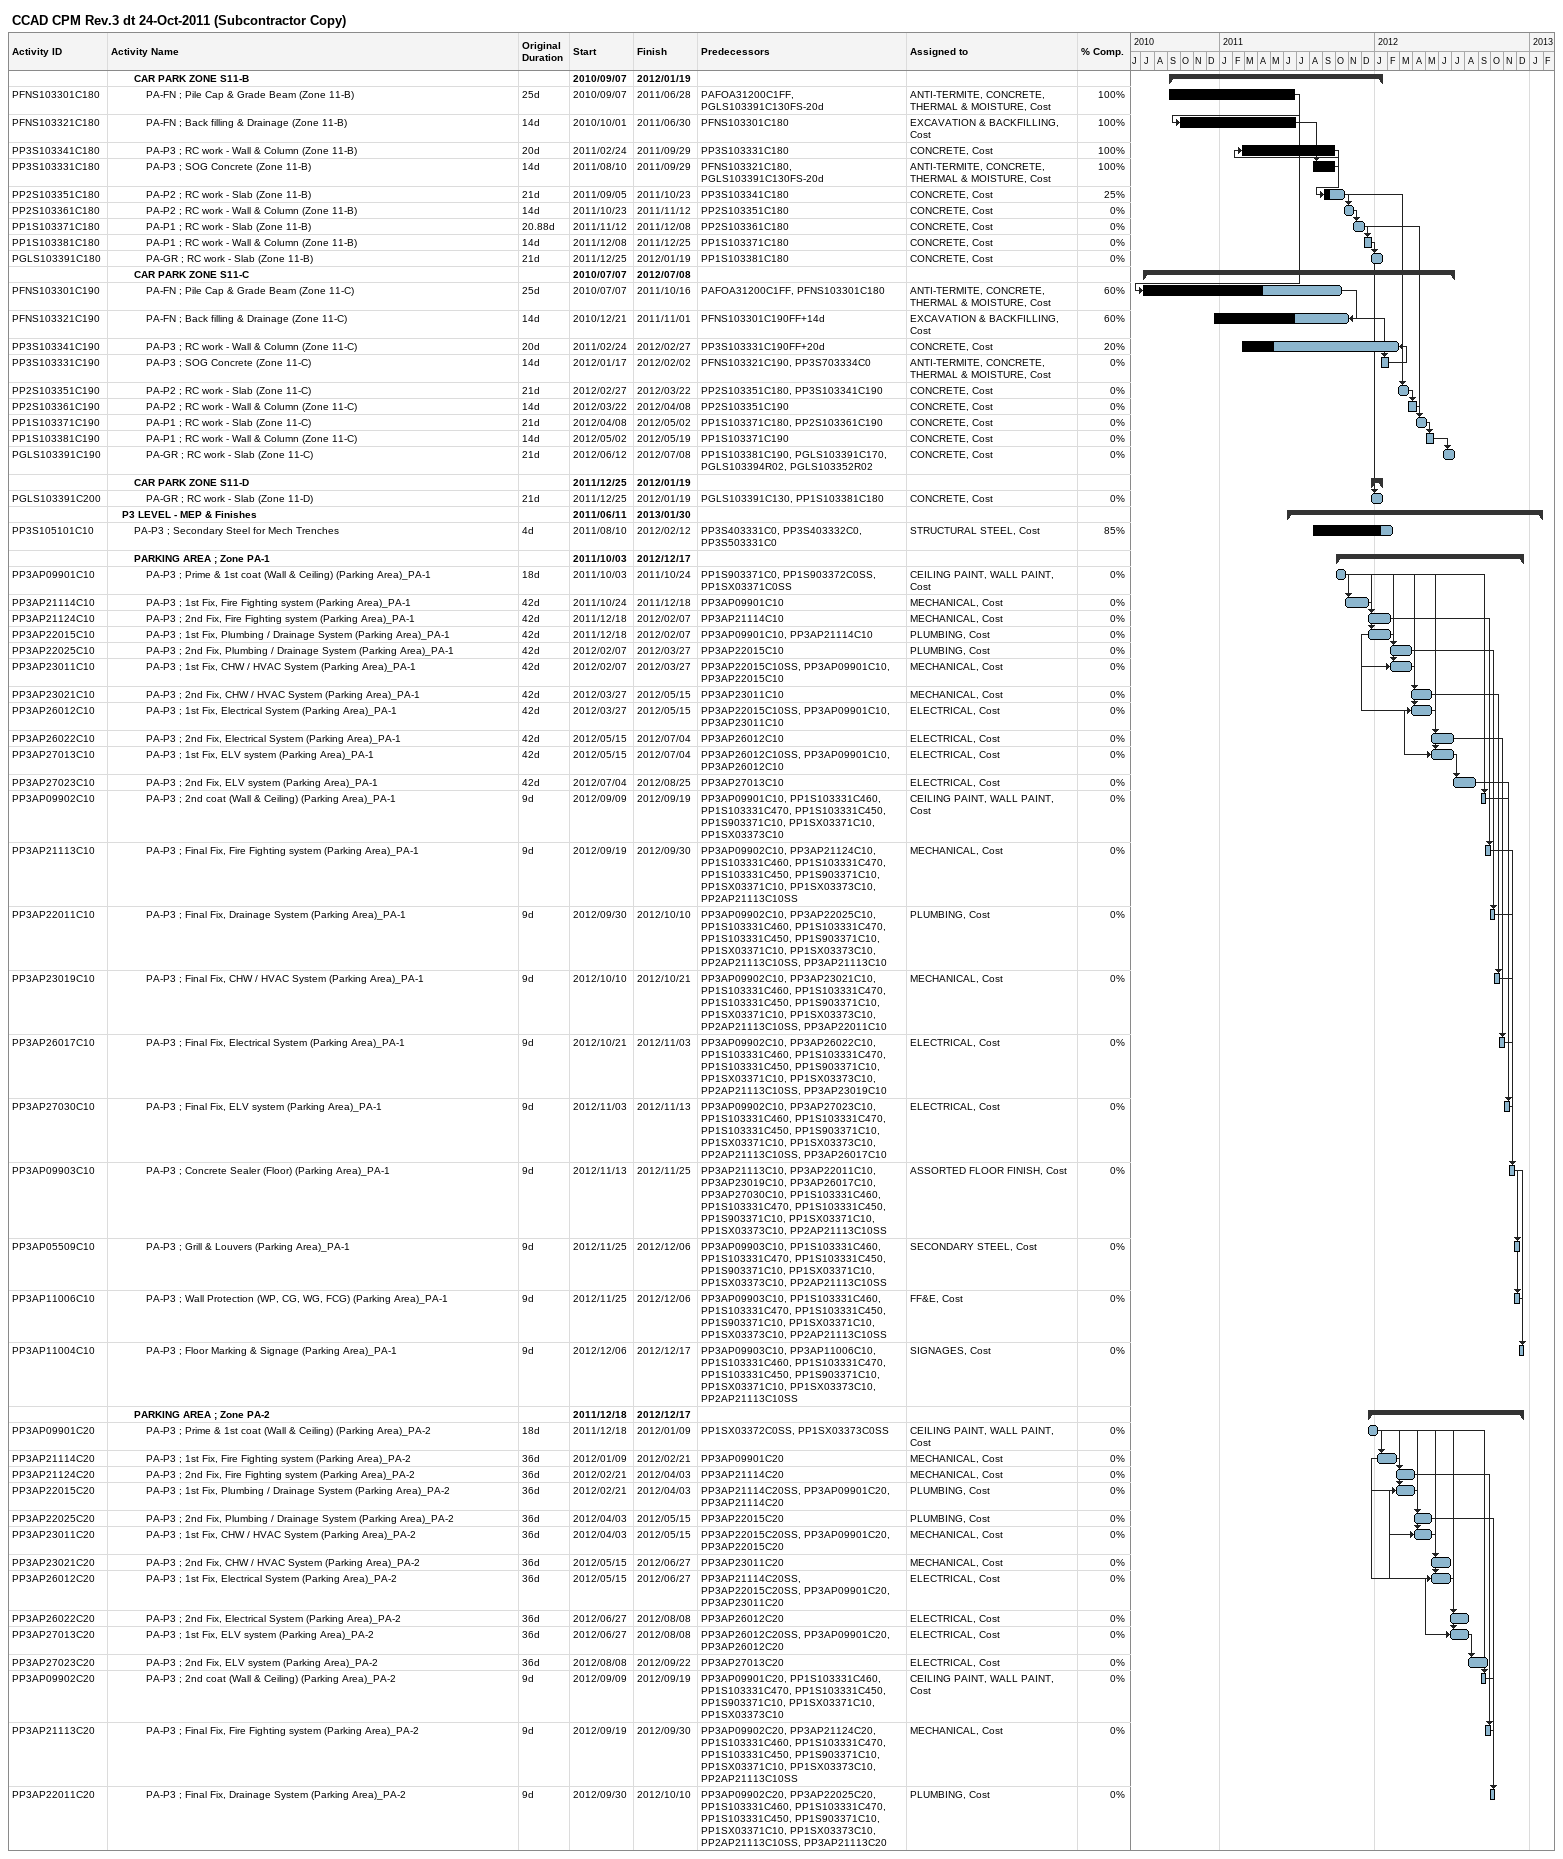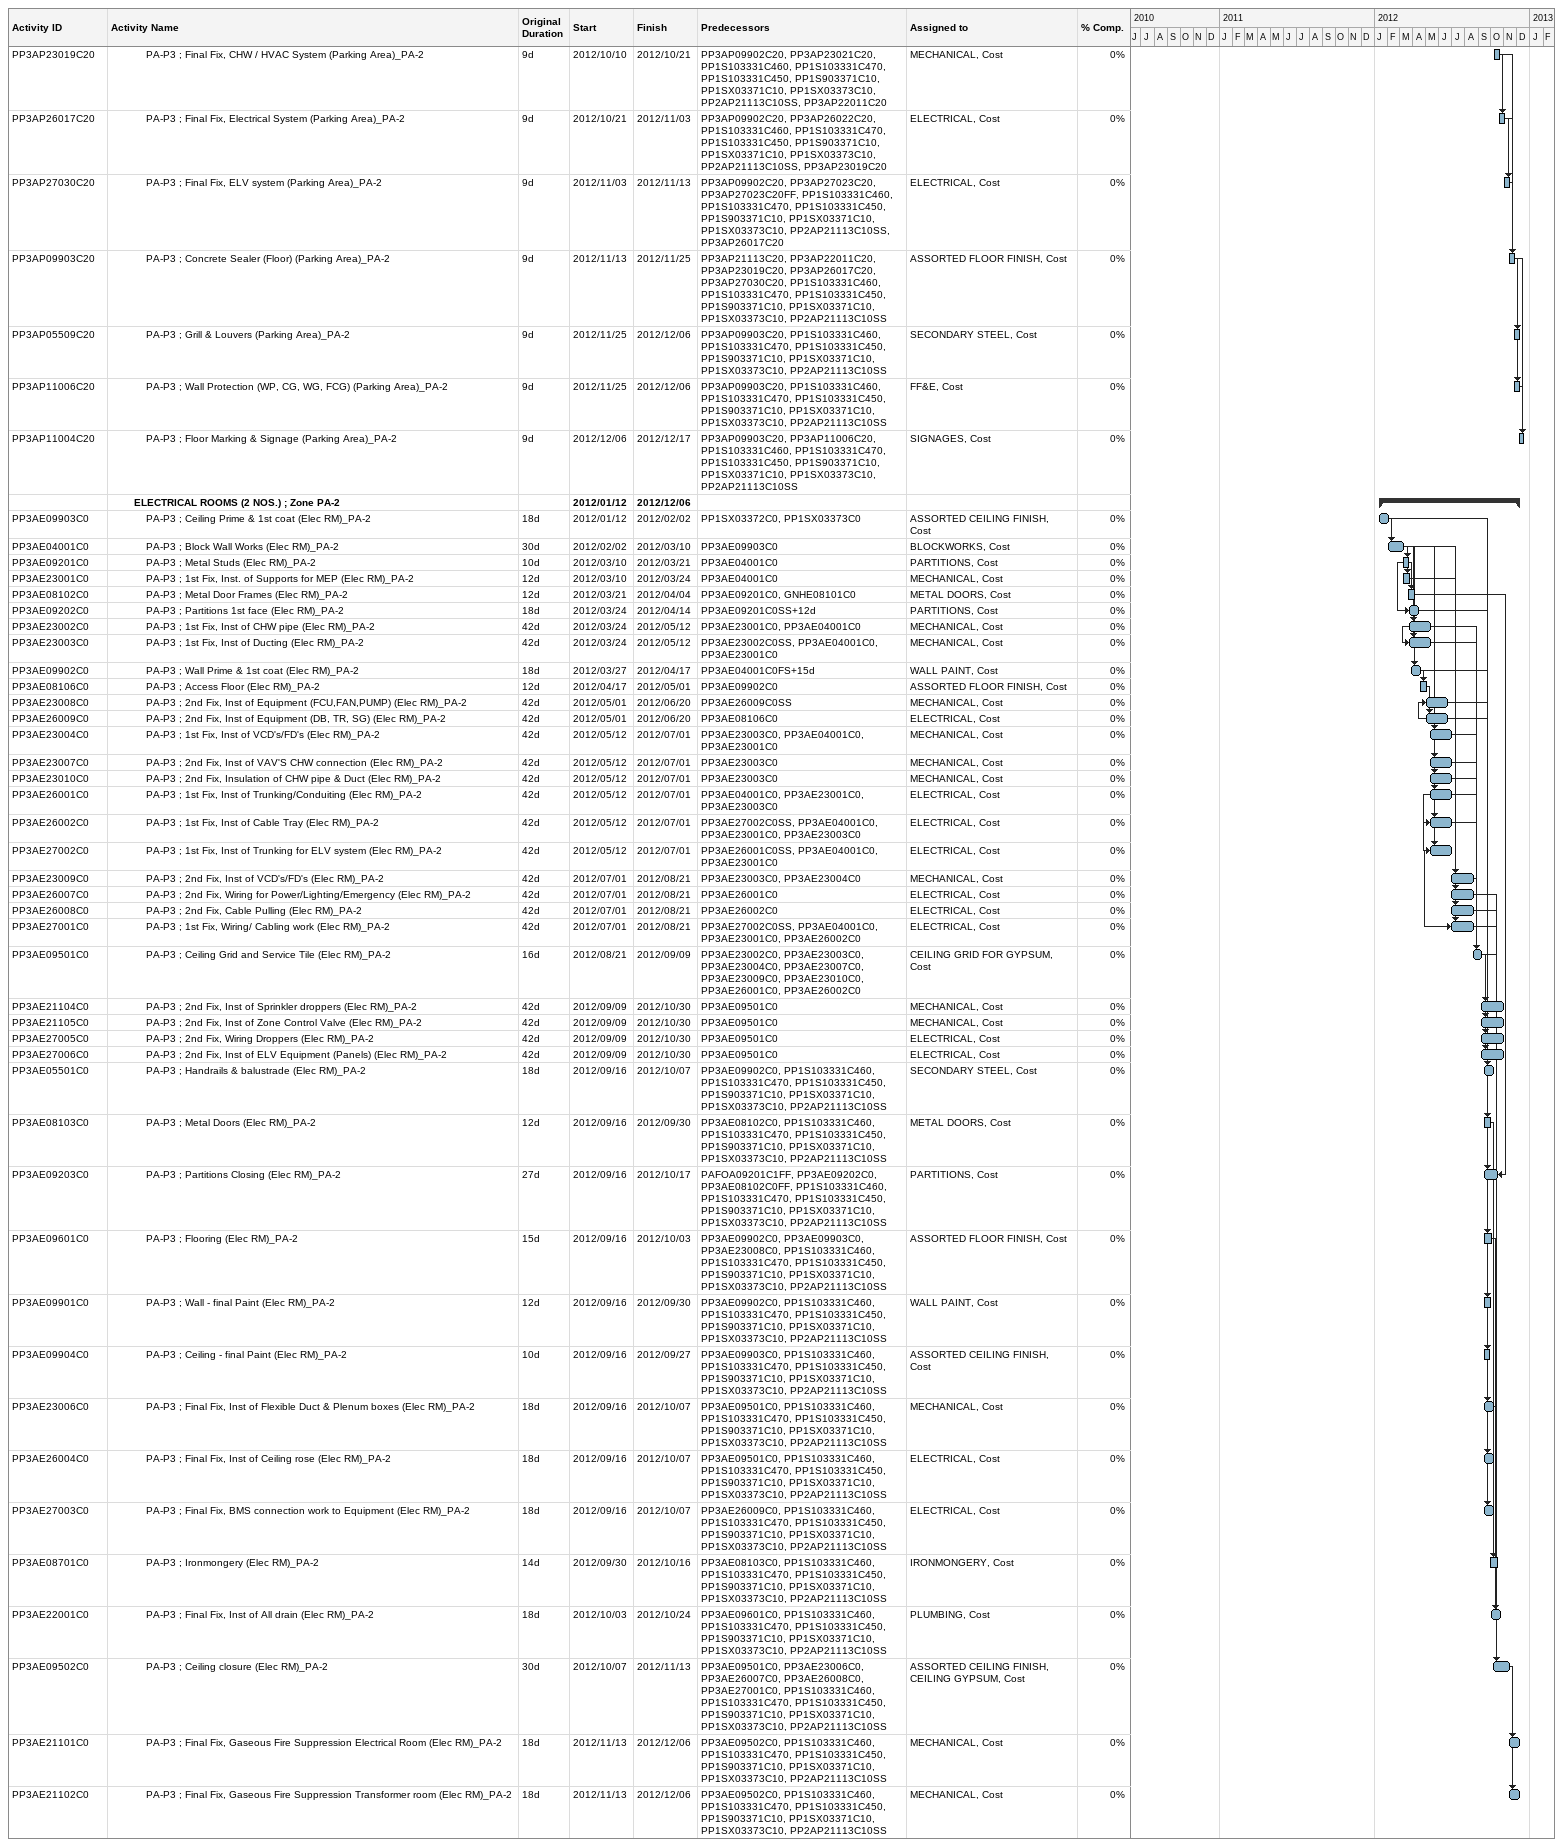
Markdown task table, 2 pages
CCAD CPM Rev.3 dt 24-Oct-2011 (Subcontractor Copy)

| ID | Level | Task | Original duration | Start | Finish | Predecessors | Resources | % complete |
|---|---|---|---|---|---|---|---|---|
|  | 3 | **CAR PARK ZONE S11-B** |  | 2010-09-07 | 2012-01-19 |  |  |  |
| PFNS103301C180 | 4 | PA-FN ; Pile Cap & Grade Beam (Zone 11-B) | 25d | 2010-09-07 | 2011-06-28 | PAFOA31200C1FF, PGLS103391C130FS-20d | ANTI-TERMITE, CONCRETE, THERMAL & MOISTURE, Cost | 100 |
| PFNS103321C180 | 4 | PA-FN ; Back filling & Drainage (Zone 11-B) | 14d | 2010-10-01 | 2011-06-30 | PFNS103301C180 | EXCAVATION & BACKFILLING, Cost | 100 |
| PP3S103341C180 | 4 | PA-P3 ; RC work - Wall & Column (Zone 11-B) | 20d | 2011-02-24 | 2011-09-29 | PP3S103331C180 | CONCRETE, Cost | 100 |
| PP3S103331C180 | 4 | PA-P3 ; SOG Concrete (Zone 11-B) | 14d | 2011-08-10 | 2011-09-29 | PFNS103321C180, PGLS103391C130FS-20d | ANTI-TERMITE, CONCRETE, THERMAL & MOISTURE, Cost | 100 |
| PP2S103351C180 | 4 | PA-P2 ; RC work - Slab (Zone 11-B) | 21d | 2011-09-05 | 2011-10-23 | PP3S103341C180 | CONCRETE, Cost | 25 |
| PP2S103361C180 | 4 | PA-P2 ; RC work - Wall & Column (Zone 11-B) | 14d | 2011-10-23 | 2011-11-12 | PP2S103351C180 | CONCRETE, Cost | 0 |
| PP1S103371C180 | 4 | PA-P1 ; RC work - Slab (Zone 11-B) | 20.88d | 2011-11-12 | 2011-12-08 | PP2S103361C180 | CONCRETE, Cost | 0 |
| PP1S103381C180 | 4 | PA-P1 ; RC work - Wall & Column (Zone 11-B) | 14d | 2011-12-08 | 2011-12-25 | PP1S103371C180 | CONCRETE, Cost | 0 |
| PGLS103391C180 | 4 | PA-GR ; RC work - Slab (Zone 11-B) | 21d | 2011-12-25 | 2012-01-19 | PP1S103381C180 | CONCRETE, Cost | 0 |
|  | 3 | **CAR PARK ZONE S11-C** |  | 2010-07-07 | 2012-07-08 |  |  |  |
| PFNS103301C190 | 4 | PA-FN ; Pile Cap & Grade Beam (Zone 11-C) | 25d | 2010-07-07 | 2011-10-16 | PAFOA31200C1FF, PFNS103301C180 | ANTI-TERMITE, CONCRETE, THERMAL & MOISTURE, Cost | 60 |
| PFNS103321C190 | 4 | PA-FN ; Back filling & Drainage (Zone 11-C) | 14d | 2010-12-21 | 2011-11-01 | PFNS103301C190FF+14d | EXCAVATION & BACKFILLING, Cost | 60 |
| PP3S103341C190 | 4 | PA-P3 ; RC work - Wall & Column (Zone 11-C) | 20d | 2011-02-24 | 2012-02-27 | PP3S103331C190FF+20d | CONCRETE, Cost | 20 |
| PP3S103331C190 | 4 | PA-P3 ; SOG Concrete (Zone 11-C) | 14d | 2012-01-17 | 2012-02-02 | PFNS103321C190, PP3S703334C0 | ANTI-TERMITE, CONCRETE, THERMAL & MOISTURE, Cost | 0 |
| PP2S103351C190 | 4 | PA-P2 ; RC work - Slab (Zone 11-C) | 21d | 2012-02-27 | 2012-03-22 | PP2S103351C180, PP3S103341C190 | CONCRETE, Cost | 0 |
| PP2S103361C190 | 4 | PA-P2 ; RC work - Wall & Column (Zone 11-C) | 14d | 2012-03-22 | 2012-04-08 | PP2S103351C190 | CONCRETE, Cost | 0 |
| PP1S103371C190 | 4 | PA-P1 ; RC work - Slab (Zone 11-C) | 21d | 2012-04-08 | 2012-05-02 | PP1S103371C180, PP2S103361C190 | CONCRETE, Cost | 0 |
| PP1S103381C190 | 4 | PA-P1 ; RC work - Wall & Column (Zone 11-C) | 14d | 2012-05-02 | 2012-05-19 | PP1S103371C190 | CONCRETE, Cost | 0 |
| PGLS103391C190 | 4 | PA-GR ; RC work - Slab (Zone 11-C) | 21d | 2012-06-12 | 2012-07-08 | PP1S103381C190, PGLS103391C170, PGLS103394R02, PGLS103352R02 | CONCRETE, Cost | 0 |
|  | 3 | **CAR PARK ZONE S11-D** |  | 2011-12-25 | 2012-01-19 |  |  |  |
| PGLS103391C200 | 4 | PA-GR ; RC work - Slab (Zone 11-D) | 21d | 2011-12-25 | 2012-01-19 | PGLS103391C130, PP1S103381C180 | CONCRETE, Cost | 0 |
|  | 2 | **P3 LEVEL - MEP & Finishes** |  | 2011-06-11 | 2013-01-30 |  |  |  |
| PP3S105101C10 | 3 | PA-P3 ; Secondary Steel for Mech Trenches | 4d | 2011-08-10 | 2012-02-12 | PP3S403331C0, PP3S403332C0, PP3S503331C0 | STRUCTURAL STEEL, Cost | 85 |
|  | 3 | **PARKING AREA ; Zone PA-1** |  | 2011-10-03 | 2012-12-17 |  |  |  |
| PP3AP09901C10 | 4 | PA-P3 ; Prime & 1st coat (Wall & Ceiling) (Parking Area)_PA-1 | 18d | 2011-10-03 | 2011-10-24 | PP1S903371C0, PP1S903372C0SS, PP1SX03371C0SS | CEILING PAINT, WALL PAINT, Cost | 0 |
| PP3AP21114C10 | 4 | PA-P3 ; 1st Fix, Fire Fighting system (Parking Area)_PA-1 | 42d | 2011-10-24 | 2011-12-18 | PP3AP09901C10 | MECHANICAL, Cost | 0 |
| PP3AP21124C10 | 4 | PA-P3 ; 2nd Fix, Fire Fighting system (Parking Area)_PA-1 | 42d | 2011-12-18 | 2012-02-07 | PP3AP21114C10 | MECHANICAL, Cost | 0 |
| PP3AP22015C10 | 4 | PA-P3 ; 1st Fix, Plumbing / Drainage System (Parking Area)_PA-1 | 42d | 2011-12-18 | 2012-02-07 | PP3AP09901C10, PP3AP21114C10 | PLUMBING, Cost | 0 |
| PP3AP22025C10 | 4 | PA-P3 ; 2nd Fix, Plumbing / Drainage System (Parking Area)_PA-1 | 42d | 2012-02-07 | 2012-03-27 | PP3AP22015C10 | PLUMBING, Cost | 0 |
| PP3AP23011C10 | 4 | PA-P3 ; 1st Fix, CHW / HVAC System (Parking Area)_PA-1 | 42d | 2012-02-07 | 2012-03-27 | PP3AP22015C10SS, PP3AP09901C10, PP3AP22015C10 | MECHANICAL, Cost | 0 |
| PP3AP23021C10 | 4 | PA-P3 ; 2nd Fix, CHW / HVAC System (Parking Area)_PA-1 | 42d | 2012-03-27 | 2012-05-15 | PP3AP23011C10 | MECHANICAL, Cost | 0 |
| PP3AP26012C10 | 4 | PA-P3 ; 1st Fix, Electrical System (Parking Area)_PA-1 | 42d | 2012-03-27 | 2012-05-15 | PP3AP22015C10SS, PP3AP09901C10, PP3AP23011C10 | ELECTRICAL, Cost | 0 |
| PP3AP26022C10 | 4 | PA-P3 ; 2nd Fix, Electrical System (Parking Area)_PA-1 | 42d | 2012-05-15 | 2012-07-04 | PP3AP26012C10 | ELECTRICAL, Cost | 0 |
| PP3AP27013C10 | 4 | PA-P3 ; 1st Fix, ELV system (Parking Area)_PA-1 | 42d | 2012-05-15 | 2012-07-04 | PP3AP26012C10SS, PP3AP09901C10, PP3AP26012C10 | ELECTRICAL, Cost | 0 |
| PP3AP27023C10 | 4 | PA-P3 ; 2nd Fix, ELV system (Parking Area)_PA-1 | 42d | 2012-07-04 | 2012-08-25 | PP3AP27013C10 | ELECTRICAL, Cost | 0 |
| PP3AP09902C10 | 4 | PA-P3 ; 2nd coat (Wall & Ceiling) (Parking Area)_PA-1 | 9d | 2012-09-09 | 2012-09-19 | PP3AP09901C10, PP1S103331C460, PP1S103331C470, PP1S103331C450, PP1S903371C10, PP1SX03371C10, PP1SX03373C10 | CEILING PAINT, WALL PAINT, Cost | 0 |
| PP3AP21113C10 | 4 | PA-P3 ; Final Fix, Fire Fighting system (Parking Area)_PA-1 | 9d | 2012-09-19 | 2012-09-30 | PP3AP09902C10, PP3AP21124C10, PP1S103331C460, PP1S103331C470, PP1S103331C450, PP1S903371C10, PP1SX03371C10, PP1SX03373C10, PP2AP21113C10SS | MECHANICAL, Cost | 0 |
| PP3AP22011C10 | 4 | PA-P3 ; Final Fix, Drainage System (Parking Area)_PA-1 | 9d | 2012-09-30 | 2012-10-10 | PP3AP09902C10, PP3AP22025C10, PP1S103331C460, PP1S103331C470, PP1S103331C450, PP1S903371C10, PP1SX03371C10, PP1SX03373C10, PP2AP21113C10SS, PP3AP21113C10 | PLUMBING, Cost | 0 |
| PP3AP23019C10 | 4 | PA-P3 ; Final Fix, CHW / HVAC System (Parking Area)_PA-1 | 9d | 2012-10-10 | 2012-10-21 | PP3AP09902C10, PP3AP23021C10, PP1S103331C460, PP1S103331C470, PP1S103331C450, PP1S903371C10, PP1SX03371C10, PP1SX03373C10, PP2AP21113C10SS, PP3AP22011C10 | MECHANICAL, Cost | 0 |
| PP3AP26017C10 | 4 | PA-P3 ; Final Fix, Electrical System (Parking Area)_PA-1 | 9d | 2012-10-21 | 2012-11-03 | PP3AP09902C10, PP3AP26022C10, PP1S103331C460, PP1S103331C470, PP1S103331C450, PP1S903371C10, PP1SX03371C10, PP1SX03373C10, PP2AP21113C10SS, PP3AP23019C10 | ELECTRICAL, Cost | 0 |
| PP3AP27030C10 | 4 | PA-P3 ; Final Fix, ELV system (Parking Area)_PA-1 | 9d | 2012-11-03 | 2012-11-13 | PP3AP09902C10, PP3AP27023C10, PP1S103331C460, PP1S103331C470, PP1S103331C450, PP1S903371C10, PP1SX03371C10, PP1SX03373C10, PP2AP21113C10SS, PP3AP26017C10 | ELECTRICAL, Cost | 0 |
| PP3AP09903C10 | 4 | PA-P3 ; Concrete Sealer (Floor) (Parking Area)_PA-1 | 9d | 2012-11-13 | 2012-11-25 | PP3AP21113C10, PP3AP22011C10, PP3AP23019C10, PP3AP26017C10, PP3AP27030C10, PP1S103331C460, PP1S103331C470, PP1S103331C450, PP1S903371C10, PP1SX03371C10, PP1SX03373C10, PP2AP21113C10SS | ASSORTED FLOOR FINISH, Cost | 0 |
| PP3AP05509C10 | 4 | PA-P3 ; Grill & Louvers (Parking Area)_PA-1 | 9d | 2012-11-25 | 2012-12-06 | PP3AP09903C10, PP1S103331C460, PP1S103331C470, PP1S103331C450, PP1S903371C10, PP1SX03371C10, PP1SX03373C10, PP2AP21113C10SS | SECONDARY STEEL, Cost | 0 |
| PP3AP11006C10 | 4 | PA-P3 ; Wall Protection (WP, CG, WG, FCG) (Parking Area)_PA-1 | 9d | 2012-11-25 | 2012-12-06 | PP3AP09903C10, PP1S103331C460, PP1S103331C470, PP1S103331C450, PP1S903371C10, PP1SX03371C10, PP1SX03373C10, PP2AP21113C10SS | FF&E, Cost | 0 |
| PP3AP11004C10 | 4 | PA-P3 ; Floor Marking & Signage (Parking Area)_PA-1 | 9d | 2012-12-06 | 2012-12-17 | PP3AP09903C10, PP3AP11006C10, PP1S103331C460, PP1S103331C470, PP1S103331C450, PP1S903371C10, PP1SX03371C10, PP1SX03373C10, PP2AP21113C10SS | SIGNAGES, Cost | 0 |
|  | 3 | **PARKING AREA ; Zone PA-2** |  | 2011-12-18 | 2012-12-17 |  |  |  |
| PP3AP09901C20 | 4 | PA-P3 ; Prime & 1st coat (Wall & Ceiling) (Parking Area)_PA-2 | 18d | 2011-12-18 | 2012-01-09 | PP1SX03372C0SS, PP1SX03373C0SS | CEILING PAINT, WALL PAINT, Cost | 0 |
| PP3AP21114C20 | 4 | PA-P3 ; 1st Fix, Fire Fighting system (Parking Area)_PA-2 | 36d | 2012-01-09 | 2012-02-21 | PP3AP09901C20 | MECHANICAL, Cost | 0 |
| PP3AP21124C20 | 4 | PA-P3 ; 2nd Fix, Fire Fighting system (Parking Area)_PA-2 | 36d | 2012-02-21 | 2012-04-03 | PP3AP21114C20 | MECHANICAL, Cost | 0 |
| PP3AP22015C20 | 4 | PA-P3 ; 1st Fix, Plumbing / Drainage System (Parking Area)_PA-2 | 36d | 2012-02-21 | 2012-04-03 | PP3AP21114C20SS, PP3AP09901C20, PP3AP21114C20 | PLUMBING, Cost | 0 |
| PP3AP22025C20 | 4 | PA-P3 ; 2nd Fix, Plumbing / Drainage System (Parking Area)_PA-2 | 36d | 2012-04-03 | 2012-05-15 | PP3AP22015C20 | PLUMBING, Cost | 0 |
| PP3AP23011C20 | 4 | PA-P3 ; 1st Fix, CHW / HVAC System (Parking Area)_PA-2 | 36d | 2012-04-03 | 2012-05-15 | PP3AP22015C20SS, PP3AP09901C20, PP3AP22015C20 | MECHANICAL, Cost | 0 |
| PP3AP23021C20 | 4 | PA-P3 ; 2nd Fix, CHW / HVAC System (Parking Area)_PA-2 | 36d | 2012-05-15 | 2012-06-27 | PP3AP23011C20 | MECHANICAL, Cost | 0 |
| PP3AP26012C20 | 4 | PA-P3 ; 1st Fix, Electrical System (Parking Area)_PA-2 | 36d | 2012-05-15 | 2012-06-27 | PP3AP21114C20SS, PP3AP22015C20SS, PP3AP09901C20, PP3AP23011C20 | ELECTRICAL, Cost | 0 |
| PP3AP26022C20 | 4 | PA-P3 ; 2nd Fix, Electrical System (Parking Area)_PA-2 | 36d | 2012-06-27 | 2012-08-08 | PP3AP26012C20 | ELECTRICAL, Cost | 0 |
| PP3AP27013C20 | 4 | PA-P3 ; 1st Fix, ELV system (Parking Area)_PA-2 | 36d | 2012-06-27 | 2012-08-08 | PP3AP26012C20SS, PP3AP09901C20, PP3AP26012C20 | ELECTRICAL, Cost | 0 |
| PP3AP27023C20 | 4 | PA-P3 ; 2nd Fix, ELV system (Parking Area)_PA-2 | 36d | 2012-08-08 | 2012-09-22 | PP3AP27013C20 | ELECTRICAL, Cost | 0 |
| PP3AP09902C20 | 4 | PA-P3 ; 2nd coat (Wall & Ceiling) (Parking Area)_PA-2 | 9d | 2012-09-09 | 2012-09-19 | PP3AP09901C20, PP1S103331C460, PP1S103331C470, PP1S103331C450, PP1S903371C10, PP1SX03371C10, PP1SX03373C10 | CEILING PAINT, WALL PAINT, Cost | 0 |
| PP3AP21113C20 | 4 | PA-P3 ; Final Fix, Fire Fighting system (Parking Area)_PA-2 | 9d | 2012-09-19 | 2012-09-30 | PP3AP09902C20, PP3AP21124C20, PP1S103331C460, PP1S103331C470, PP1S103331C450, PP1S903371C10, PP1SX03371C10, PP1SX03373C10, PP2AP21113C10SS | MECHANICAL, Cost | 0 |
| PP3AP22011C20 | 4 | PA-P3 ; Final Fix, Drainage System (Parking Area)_PA-2 | 9d | 2012-09-30 | 2012-10-10 | PP3AP09902C20, PP3AP22025C20, PP1S103331C460, PP1S103331C470, PP1S103331C450, PP1S903371C10, PP1SX03371C10, PP1SX03373C10, PP2AP21113C10SS, PP3AP21113C20 | PLUMBING, Cost | 0 |
| PP3AP23019C20 | 4 | PA-P3 ; Final Fix, CHW / HVAC System (Parking Area)_PA-2 | 9d | 2012-10-10 | 2012-10-21 | PP3AP09902C20, PP3AP23021C20, PP1S103331C460, PP1S103331C470, PP1S103331C450, PP1S903371C10, PP1SX03371C10, PP1SX03373C10, PP2AP21113C10SS, PP3AP22011C20 | MECHANICAL, Cost | 0 |
| PP3AP26017C20 | 4 | PA-P3 ; Final Fix, Electrical System (Parking Area)_PA-2 | 9d | 2012-10-21 | 2012-11-03 | PP3AP09902C20, PP3AP26022C20, PP1S103331C460, PP1S103331C470, PP1S103331C450, PP1S903371C10, PP1SX03371C10, PP1SX03373C10, PP2AP21113C10SS, PP3AP23019C20 | ELECTRICAL, Cost | 0 |
| PP3AP27030C20 | 4 | PA-P3 ; Final Fix, ELV system (Parking Area)_PA-2 | 9d | 2012-11-03 | 2012-11-13 | PP3AP09902C20, PP3AP27023C20, PP3AP27023C20FF, PP1S103331C460, PP1S103331C470, PP1S103331C450, PP1S903371C10, PP1SX03371C10, PP1SX03373C10, PP2AP21113C10SS, PP3AP26017C20 | ELECTRICAL, Cost | 0 |
| PP3AP09903C20 | 4 | PA-P3 ; Concrete Sealer (Floor) (Parking Area)_PA-2 | 9d | 2012-11-13 | 2012-11-25 | PP3AP21113C20, PP3AP22011C20, PP3AP23019C20, PP3AP26017C20, PP3AP27030C20, PP1S103331C460, PP1S103331C470, PP1S103331C450, PP1S903371C10, PP1SX03371C10, PP1SX03373C10, PP2AP21113C10SS | ASSORTED FLOOR FINISH, Cost | 0 |
| PP3AP05509C20 | 4 | PA-P3 ; Grill & Louvers (Parking Area)_PA-2 | 9d | 2012-11-25 | 2012-12-06 | PP3AP09903C20, PP1S103331C460, PP1S103331C470, PP1S103331C450, PP1S903371C10, PP1SX03371C10, PP1SX03373C10, PP2AP21113C10SS | SECONDARY STEEL, Cost | 0 |
| PP3AP11006C20 | 4 | PA-P3 ; Wall Protection (WP, CG, WG, FCG) (Parking Area)_PA-2 | 9d | 2012-11-25 | 2012-12-06 | PP3AP09903C20, PP1S103331C460, PP1S103331C470, PP1S103331C450, PP1S903371C10, PP1SX03371C10, PP1SX03373C10, PP2AP21113C10SS | FF&E, Cost | 0 |
| PP3AP11004C20 | 4 | PA-P3 ; Floor Marking & Signage (Parking Area)_PA-2 | 9d | 2012-12-06 | 2012-12-17 | PP3AP09903C20, PP3AP11006C20, PP1S103331C460, PP1S103331C470, PP1S103331C450, PP1S903371C10, PP1SX03371C10, PP1SX03373C10, PP2AP21113C10SS | SIGNAGES, Cost | 0 |
|  | 3 | **ELECTRICAL ROOMS (2 NOS.) ; Zone PA-2** |  | 2012-01-12 | 2012-12-06 |  |  |  |
| PP3AE09903C0 | 4 | PA-P3 ; Ceiling Prime & 1st coat (Elec RM)_PA-2 | 18d | 2012-01-12 | 2012-02-02 | PP1SX03372C0, PP1SX03373C0 | ASSORTED CEILING FINISH, Cost | 0 |
| PP3AE04001C0 | 4 | PA-P3 ; Block Wall Works (Elec RM)_PA-2 | 30d | 2012-02-02 | 2012-03-10 | PP3AE09903C0 | BLOCKWORKS, Cost | 0 |
| PP3AE09201C0 | 4 | PA-P3 ; Metal Studs (Elec RM)_PA-2 | 10d | 2012-03-10 | 2012-03-21 | PP3AE04001C0 | PARTITIONS, Cost | 0 |
| PP3AE23001C0 | 4 | PA-P3 ; 1st Fix, Inst. of Supports for MEP (Elec RM)_PA-2 | 12d | 2012-03-10 | 2012-03-24 | PP3AE04001C0 | MECHANICAL, Cost | 0 |
| PP3AE08102C0 | 4 | PA-P3 ; Metal Door Frames (Elec RM)_PA-2 | 12d | 2012-03-21 | 2012-04-04 | PP3AE09201C0, GNHE08101C0 | METAL DOORS, Cost | 0 |
| PP3AE09202C0 | 4 | PA-P3 ; Partitions 1st face (Elec RM)_PA-2 | 18d | 2012-03-24 | 2012-04-14 | PP3AE09201C0SS+12d | PARTITIONS, Cost | 0 |
| PP3AE23002C0 | 4 | PA-P3 ; 1st Fix, Inst of CHW pipe (Elec RM)_PA-2 | 42d | 2012-03-24 | 2012-05-12 | PP3AE23001C0, PP3AE04001C0 | MECHANICAL, Cost | 0 |
| PP3AE23003C0 | 4 | PA-P3 ; 1st Fix, Inst of Ducting (Elec RM)_PA-2 | 42d | 2012-03-24 | 2012-05-12 | PP3AE23002C0SS, PP3AE04001C0, PP3AE23001C0 | MECHANICAL, Cost | 0 |
| PP3AE09902C0 | 4 | PA-P3 ; Wall Prime & 1st coat (Elec RM)_PA-2 | 18d | 2012-03-27 | 2012-04-17 | PP3AE04001C0FS+15d | WALL PAINT, Cost | 0 |
| PP3AE08106C0 | 4 | PA-P3 ; Access Floor (Elec RM)_PA-2 | 12d | 2012-04-17 | 2012-05-01 | PP3AE09902C0 | ASSORTED FLOOR FINISH, Cost | 0 |
| PP3AE23008C0 | 4 | PA-P3 ; 2nd Fix, Inst of Equipment (FCU,FAN,PUMP) (Elec RM)_PA-2 | 42d | 2012-05-01 | 2012-06-20 | PP3AE26009C0SS | MECHANICAL, Cost | 0 |
| PP3AE26009C0 | 4 | PA-P3 ; 2nd Fix, Inst of Equipment (DB, TR, SG) (Elec RM)_PA-2 | 42d | 2012-05-01 | 2012-06-20 | PP3AE08106C0 | ELECTRICAL, Cost | 0 |
| PP3AE23004C0 | 4 | PA-P3 ; 1st Fix, Inst of VCD's/FD's (Elec RM)_PA-2 | 42d | 2012-05-12 | 2012-07-01 | PP3AE23003C0, PP3AE04001C0, PP3AE23001C0 | MECHANICAL, Cost | 0 |
| PP3AE23007C0 | 4 | PA-P3 ; 2nd Fix, Inst of VAV'S CHW connection (Elec RM)_PA-2 | 42d | 2012-05-12 | 2012-07-01 | PP3AE23003C0 | MECHANICAL, Cost | 0 |
| PP3AE23010C0 | 4 | PA-P3 ; 2nd Fix, Insulation of CHW pipe & Duct (Elec RM)_PA-2 | 42d | 2012-05-12 | 2012-07-01 | PP3AE23003C0 | MECHANICAL, Cost | 0 |
| PP3AE26001C0 | 4 | PA-P3 ; 1st Fix, Inst of Trunking/Conduiting (Elec RM)_PA-2 | 42d | 2012-05-12 | 2012-07-01 | PP3AE04001C0, PP3AE23001C0, PP3AE23003C0 | ELECTRICAL, Cost | 0 |
| PP3AE26002C0 | 4 | PA-P3 ; 1st Fix, Inst of Cable Tray (Elec RM)_PA-2 | 42d | 2012-05-12 | 2012-07-01 | PP3AE27002C0SS, PP3AE04001C0, PP3AE23001C0, PP3AE23003C0 | ELECTRICAL, Cost | 0 |
| PP3AE27002C0 | 4 | PA-P3 ; 1st Fix, Inst of Trunking for ELV system (Elec RM)_PA-2 | 42d | 2012-05-12 | 2012-07-01 | PP3AE26001C0SS, PP3AE04001C0, PP3AE23001C0 | ELECTRICAL, Cost | 0 |
| PP3AE23009C0 | 4 | PA-P3 ; 2nd Fix, Inst of VCD's/FD's (Elec RM)_PA-2 | 42d | 2012-07-01 | 2012-08-21 | PP3AE23003C0, PP3AE23004C0 | MECHANICAL, Cost | 0 |
| PP3AE26007C0 | 4 | PA-P3 ; 2nd Fix, Wiring for Power/Lighting/Emergency (Elec RM)_PA-2 | 42d | 2012-07-01 | 2012-08-21 | PP3AE26001C0 | ELECTRICAL, Cost | 0 |
| PP3AE26008C0 | 4 | PA-P3 ; 2nd Fix, Cable Pulling (Elec RM)_PA-2 | 42d | 2012-07-01 | 2012-08-21 | PP3AE26002C0 | ELECTRICAL, Cost | 0 |
| PP3AE27001C0 | 4 | PA-P3 ; 1st Fix, Wiring/ Cabling work (Elec RM)_PA-2 | 42d | 2012-07-01 | 2012-08-21 | PP3AE27002C0SS, PP3AE04001C0, PP3AE23001C0, PP3AE26002C0 | ELECTRICAL, Cost | 0 |
| PP3AE09501C0 | 4 | PA-P3 ; Ceiling Grid and Service Tile (Elec RM)_PA-2 | 16d | 2012-08-21 | 2012-09-09 | PP3AE23002C0, PP3AE23003C0, PP3AE23004C0, PP3AE23007C0, PP3AE23009C0, PP3AE23010C0, PP3AE26001C0, PP3AE26002C0 | CEILING GRID FOR GYPSUM, Cost | 0 |
| PP3AE21104C0 | 4 | PA-P3 ; 2nd Fix, Inst of Sprinkler droppers (Elec RM)_PA-2 | 42d | 2012-09-09 | 2012-10-30 | PP3AE09501C0 | MECHANICAL, Cost | 0 |
| PP3AE21105C0 | 4 | PA-P3 ; 2nd Fix, Inst of Zone Control Valve (Elec RM)_PA-2 | 42d | 2012-09-09 | 2012-10-30 | PP3AE09501C0 | MECHANICAL, Cost | 0 |
| PP3AE27005C0 | 4 | PA-P3 ; 2nd Fix, Wiring Droppers (Elec RM)_PA-2 | 42d | 2012-09-09 | 2012-10-30 | PP3AE09501C0 | ELECTRICAL, Cost | 0 |
| PP3AE27006C0 | 4 | PA-P3 ; 2nd Fix, Inst of ELV Equipment (Panels) (Elec RM)_PA-2 | 42d | 2012-09-09 | 2012-10-30 | PP3AE09501C0 | ELECTRICAL, Cost | 0 |
| PP3AE05501C0 | 4 | PA-P3 ; Handrails & balustrade (Elec RM)_PA-2 | 18d | 2012-09-16 | 2012-10-07 | PP3AE09902C0, PP1S103331C460, PP1S103331C470, PP1S103331C450, PP1S903371C10, PP1SX03371C10, PP1SX03373C10, PP2AP21113C10SS | SECONDARY STEEL, Cost | 0 |
| PP3AE08103C0 | 4 | PA-P3 ; Metal Doors (Elec RM)_PA-2 | 12d | 2012-09-16 | 2012-09-30 | PP3AE08102C0, PP1S103331C460, PP1S103331C470, PP1S103331C450, PP1S903371C10, PP1SX03371C10, PP1SX03373C10, PP2AP21113C10SS | METAL DOORS, Cost | 0 |
| PP3AE09203C0 | 4 | PA-P3 ; Partitions Closing (Elec RM)_PA-2 | 27d | 2012-09-16 | 2012-10-17 | PAFOA09201C1FF, PP3AE09202C0, PP3AE08102C0FF, PP1S103331C460, PP1S103331C470, PP1S103331C450, PP1S903371C10, PP1SX03371C10, PP1SX03373C10, PP2AP21113C10SS | PARTITIONS, Cost | 0 |
| PP3AE09601C0 | 4 | PA-P3 ; Flooring (Elec RM)_PA-2 | 15d | 2012-09-16 | 2012-10-03 | PP3AE09902C0, PP3AE09903C0, PP3AE23008C0, PP1S103331C460, PP1S103331C470, PP1S103331C450, PP1S903371C10, PP1SX03371C10, PP1SX03373C10, PP2AP21113C10SS | ASSORTED FLOOR FINISH, Cost | 0 |
| PP3AE09901C0 | 4 | PA-P3 ; Wall - final Paint (Elec RM)_PA-2 | 12d | 2012-09-16 | 2012-09-30 | PP3AE09902C0, PP1S103331C460, PP1S103331C470, PP1S103331C450, PP1S903371C10, PP1SX03371C10, PP1SX03373C10, PP2AP21113C10SS | WALL PAINT, Cost | 0 |
| PP3AE09904C0 | 4 | PA-P3 ; Ceiling - final Paint (Elec RM)_PA-2 | 10d | 2012-09-16 | 2012-09-27 | PP3AE09903C0, PP1S103331C460, PP1S103331C470, PP1S103331C450, PP1S903371C10, PP1SX03371C10, PP1SX03373C10, PP2AP21113C10SS | ASSORTED CEILING FINISH, Cost | 0 |
| PP3AE23006C0 | 4 | PA-P3 ; Final Fix, Inst of Flexible Duct & Plenum boxes (Elec RM)_PA-2 | 18d | 2012-09-16 | 2012-10-07 | PP3AE09501C0, PP1S103331C460, PP1S103331C470, PP1S103331C450, PP1S903371C10, PP1SX03371C10, PP1SX03373C10, PP2AP21113C10SS | MECHANICAL, Cost | 0 |
| PP3AE26004C0 | 4 | PA-P3 ; Final Fix, Inst of Ceiling rose (Elec RM)_PA-2 | 18d | 2012-09-16 | 2012-10-07 | PP3AE09501C0, PP1S103331C460, PP1S103331C470, PP1S103331C450, PP1S903371C10, PP1SX03371C10, PP1SX03373C10, PP2AP21113C10SS | ELECTRICAL, Cost | 0 |
| PP3AE27003C0 | 4 | PA-P3 ; Final Fix, BMS connection work to Equipment (Elec RM)_PA-2 | 18d | 2012-09-16 | 2012-10-07 | PP3AE26009C0, PP1S103331C460, PP1S103331C470, PP1S103331C450, PP1S903371C10, PP1SX03371C10, PP1SX03373C10, PP2AP21113C10SS | ELECTRICAL, Cost | 0 |
| PP3AE08701C0 | 4 | PA-P3 ; Ironmongery (Elec RM)_PA-2 | 14d | 2012-09-30 | 2012-10-16 | PP3AE08103C0, PP1S103331C460, PP1S103331C470, PP1S103331C450, PP1S903371C10, PP1SX03371C10, PP1SX03373C10, PP2AP21113C10SS | IRONMONGERY, Cost | 0 |
| PP3AE22001C0 | 4 | PA-P3 ; Final Fix, Inst of All drain (Elec RM)_PA-2 | 18d | 2012-10-03 | 2012-10-24 | PP3AE09601C0, PP1S103331C460, PP1S103331C470, PP1S103331C450, PP1S903371C10, PP1SX03371C10, PP1SX03373C10, PP2AP21113C10SS | PLUMBING, Cost | 0 |
| PP3AE09502C0 | 4 | PA-P3 ; Ceiling closure (Elec RM)_PA-2 | 30d | 2012-10-07 | 2012-11-13 | PP3AE09501C0, PP3AE23006C0, PP3AE26007C0, PP3AE26008C0, PP3AE27001C0, PP1S103331C460, PP1S103331C470, PP1S103331C450, PP1S903371C10, PP1SX03371C10, PP1SX03373C10, PP2AP21113C10SS | ASSORTED CEILING FINISH, CEILING GYPSUM, Cost | 0 |
| PP3AE21101C0 | 4 | PA-P3 ; Final Fix, Gaseous Fire Suppression Electrical Room (Elec RM)_PA-2 | 18d | 2012-11-13 | 2012-12-06 | PP3AE09502C0, PP1S103331C460, PP1S103331C470, PP1S103331C450, PP1S903371C10, PP1SX03371C10, PP1SX03373C10, PP2AP21113C10SS | MECHANICAL, Cost | 0 |
| PP3AE21102C0 | 4 | PA-P3 ; Final Fix, Gaseous Fire Suppression Transformer room (Elec RM)_PA-2 | 18d | 2012-11-13 | 2012-12-06 | PP3AE09502C0, PP1S103331C460, PP1S103331C470, PP1S103331C450, PP1S903371C10, PP1SX03371C10, PP1SX03373C10, PP2AP21113C10SS | MECHANICAL, Cost | 0 |
